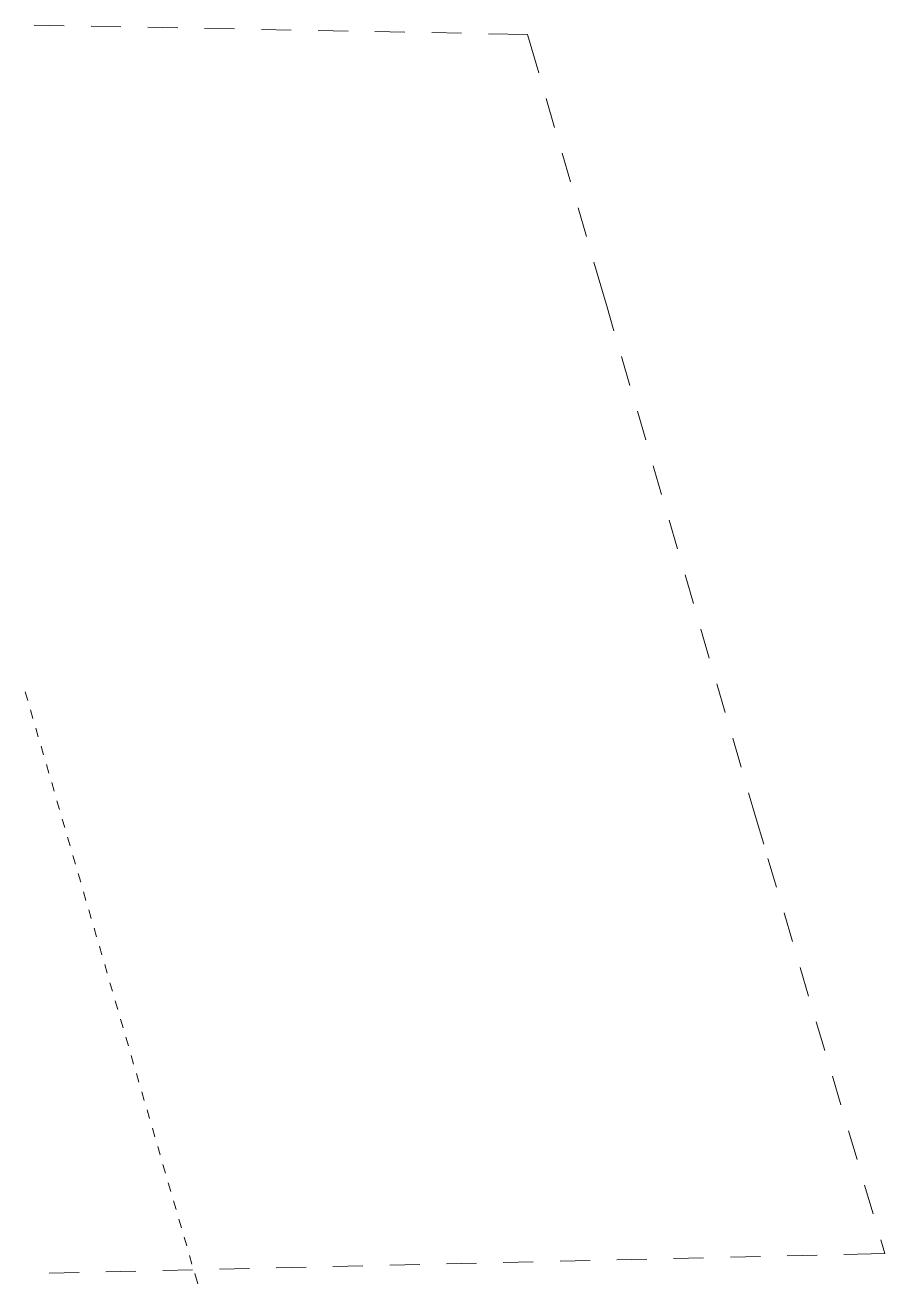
# Model space of a CAD drawing. Header units: millimetres. Extents: x 5493291 to 5652041, y -5155064 to -5098765.
# Drawn here: x 5621614 to 5652041, y -5144926 to -5100384 of the extents above; entities that cross this region are included whole.
import ezdxf

# ---------------------------------------------------------------- set-up
doc = ezdxf.new("R2010")
doc.units = ezdxf.units.MM
doc.header["$MEASUREMENT"] = 0
doc.layers.add('Drawing & Figure_Pen_No__62', color=7, linetype='Continuous', lineweight=13, true_color=0xaaaaaa)

msp = doc.modelspace()

# ---------------------------------------------------------------- linework, layer by layer
at = {"layer": 'Drawing & Figure_Pen_No__62', "color": 253, "linetype": 'Continuous', "lineweight": 13, "true_color": 0xaaaaaa}
for points in [[(5622993, -5100404), (5621934, -5100384)], [(5625003, -5100441), (5623944, -5100421)], [(5627012, -5100479), (5625954, -5100459)], [(5629022, -5100517), (5627963, -5100497)], [(5631032, -5100555), (5629973, -5100535)], [(5633042, -5100593), (5631983, -5100573)], [(5635051, -5100631), (5633993, -5100611)], [(5637061, -5100668), (5636002, -5100648)], [(5639392, -5100712), (5638012, -5100686)], [(5639789, -5102071), (5639392, -5100712)], [(5640352, -5104001), (5640055, -5102984)], [(5640914, -5105931), (5640618, -5104914)], [(5641477, -5107860), (5641181, -5106844)], [(5642140, -5110132), (5641743, -5108773)], [(5642185, -5110279), (5642140, -5110132)], [(5642453, -5111200), (5642185, -5110279)], [(5643016, -5113130), (5642719, -5112113)], [(5643578, -5115060), (5643282, -5114043)], [(5644141, -5116989), (5643844, -5115973)], [(5644703, -5118919), (5644407, -5117902)], [(5645266, -5120849), (5644970, -5119832)], [(5645828, -5122779), (5645532, -5121762)], [(5621703, -5124277), (5621614, -5123973)], [(5646391, -5124708), (5646095, -5123692)], [(5621891, -5124921), (5621802, -5124616)], [(5622078, -5125564), (5621989, -5125260)], [(5646954, -5126638), (5646657, -5125621)], [(5622266, -5126208), (5622177, -5125903)], [(5622453, -5126851), (5622364, -5126547)], [(5622641, -5127495), (5622552, -5127190)], [(5647488, -5128472), (5647220, -5127551)], [(5622829, -5128139), (5622740, -5127834)], [(5623016, -5128782), (5622927, -5128477)], [(5647753, -5129365), (5647488, -5128472)], [(5623204, -5129425), (5623115, -5129121)], [(5623391, -5130069), (5623302, -5129764)], [(5648203, -5130887), (5647902, -5129871)], [(5623579, -5130713), (5623490, -5130408)], [(5623766, -5131356), (5623678, -5131051)], [(5623954, -5132000), (5623865, -5131695)], [(5648774, -5132814), (5648473, -5131799)], [(5624141, -5132643), (5624052, -5132338)], [(5624329, -5133286), (5624240, -5132982)], [(5624517, -5133930), (5624428, -5133626)], [(5649344, -5134742), (5649043, -5133726)], [(5624704, -5134574), (5624615, -5134269)], [(5624892, -5135217), (5624803, -5134912)], [(5625079, -5135861), (5624990, -5135556)], [(5649915, -5136669), (5649614, -5135654)], [(5625267, -5136504), (5625178, -5136199)], [(5625454, -5137148), (5625366, -5136843)], [(5625642, -5137791), (5625553, -5137487)], [(5650485, -5138596), (5650184, -5137581)], [(5625830, -5138435), (5625741, -5138130)], [(5626017, -5139078), (5625928, -5138773)], [(5626205, -5139722), (5626116, -5139417)], [(5651056, -5140524), (5650755, -5139508)], [(5626392, -5140365), (5626304, -5140061)], [(5626580, -5141009), (5626491, -5140704)], [(5626768, -5141653), (5626679, -5141348)], [(5651626, -5142451), (5651326, -5141436)], [(5626955, -5142296), (5626866, -5141991)], [(5627142, -5142939), (5627054, -5142634)], [(5627330, -5143583), (5627242, -5143278)], [(5652041, -5143851), (5651896, -5143363)], [(5627518, -5144226), (5627429, -5143922)], [(5638538, -5144170), (5639597, -5144145)], [(5640548, -5144122), (5641606, -5144098)], [(5642557, -5144075), (5643616, -5144050)], [(5644566, -5144027), (5645625, -5144002)], [(5646576, -5143980), (5647635, -5143955)], [(5648585, -5143932), (5649644, -5143907)], [(5650595, -5143885), (5652041, -5143851)], [(5622462, -5144550), (5623521, -5144525)], [(5624471, -5144503), (5625530, -5144478)], [(5626481, -5144455), (5627540, -5144430)], [(5627722, -5144926), (5627616, -5144565)], [(5628490, -5144408), (5629549, -5144383)], [(5630500, -5144360), (5631558, -5144335)], [(5632509, -5144313), (5633568, -5144288)], [(5634519, -5144265), (5635578, -5144240)], [(5636529, -5144218), (5637587, -5144193)]]:
    msp.add_lwpolyline(points, dxfattribs=at)

doc.saveas('drawing.dxf')
